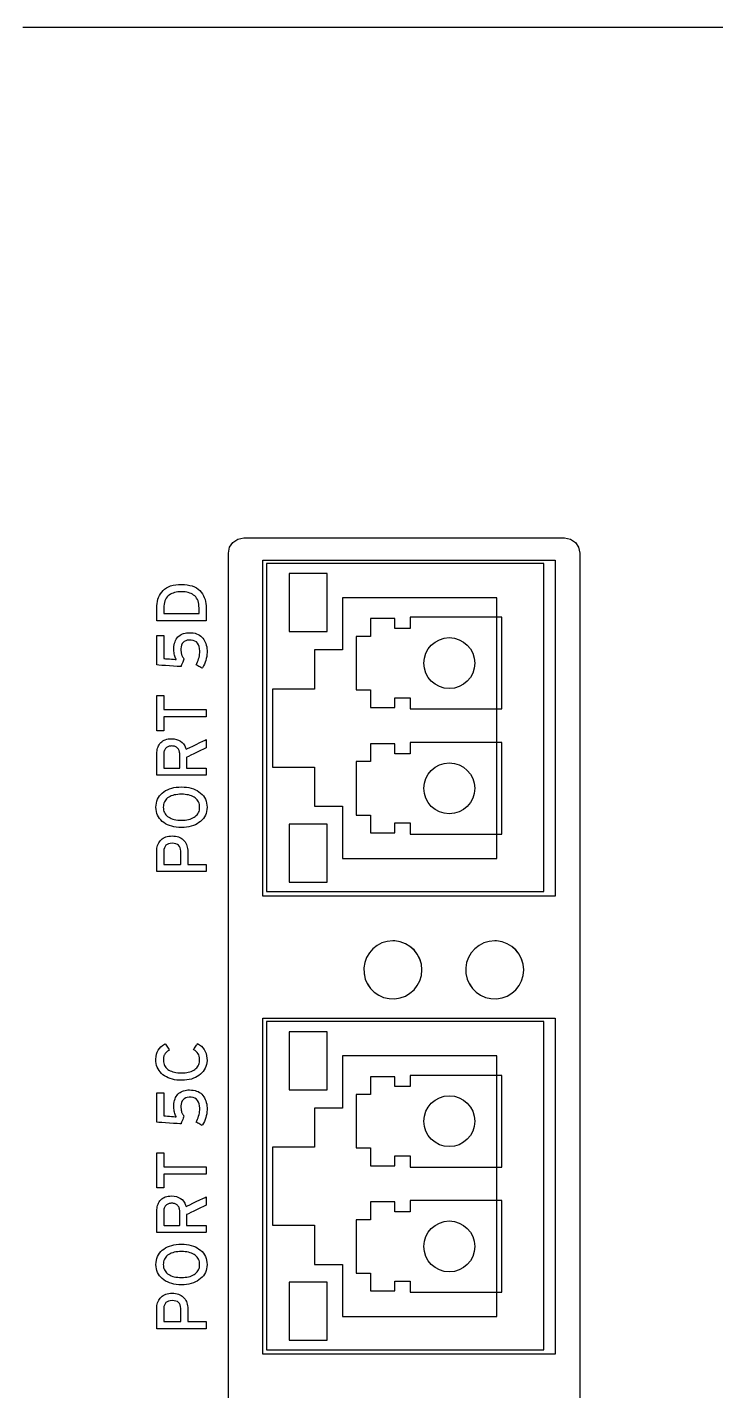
# Model space of a CAD drawing. Extents: x 1 to 47.7, y 0.2 to 35.
# Drawn here: x 33.13 to 34.481, y 16.831 to 19.51 of the extents above; entities that cross this region are included whole.
import ezdxf

# ---------------------------------------------------------------- set-up
doc = ezdxf.new("R2010")
doc.units = 0
doc.header["$MEASUREMENT"] = 0
for name, color, linetype in [('2_1__NONE__X', 7, 'CONTINUOUS'), ('2_5__PORTS_5C___5D__2__10-', 7, 'CONTINUOUS'), ('2_6__PORTS_5C___5D__2__100', 7, 'CONTINUOUS'), ('2_7__PORTS_5C___5D__1__10-', 7, 'CONTINUOUS'), ('7_0_____DWG', 7, 'CONTINUOUS')]:
    doc.layers.add(name, color=color, linetype=linetype)

msp = doc.modelspace()

# ---------------------------------------------------------------- linework, layer by layer
at = {"layer": '2_1__NONE__X'}
msp.add_lwpolyline([(33.5246, 16.6869), (33.5246, 17.0208), (33.5246, 17.1844), (33.5246, 17.3441), (33.5246, 17.4986), (33.5246, 17.6466), (33.5246, 17.7866), (33.5246, 17.9175), (33.5246, 17.9791), (33.5246, 18.0379), (33.5246, 18.0937), (33.5246, 18.1465), (33.5246, 18.196), (33.5246, 18.242), (33.5246, 18.2844), (33.5246, 18.323), (33.5246, 18.3578), (33.5246, 18.3884), (33.5246, 18.4147), (33.5246, 18.4367), (33.5246, 18.454), (33.5246, 18.4666), (33.5246, 18.4743), (33.5246, 18.4769), (33.527, 18.4885), (33.5334, 18.4981), (33.5429, 18.5045), (33.5546, 18.5069), (33.5546, 18.5069), (33.5564, 18.5069), (33.5617, 18.5069), (33.5702, 18.5069), (33.5817, 18.5069), (33.6128, 18.5069), (33.6531, 18.5069), (33.7007, 18.5069), (33.754, 18.5069), (33.8696, 18.5069), (33.9853, 18.5069), (34.0385, 18.5069), (34.0862, 18.5069), (34.1265, 18.5069), (34.1575, 18.5069), (34.169, 18.5069), (34.1775, 18.5069), (34.1828, 18.5069), (34.1846, 18.5069), (34.1963, 18.5045), (34.2058, 18.4981), (34.2122, 18.4885), (34.2146, 18.4769), (34.2146, 18.4743), (34.2146, 18.4666), (34.2146, 18.454), (34.2146, 18.4367), (34.2146, 18.4147), (34.2146, 18.3884), (34.2146, 18.3578), (34.2146, 18.323), (34.2146, 18.2844), (34.2146, 18.242), (34.2146, 18.196), (34.2146, 18.1465), (34.2146, 18.0937), (34.2146, 18.0379), (34.2146, 17.9791), (34.2146, 17.9175), (34.2146, 17.7866), (34.2146, 17.6466), (34.2146, 17.4986), (34.2146, 17.3441), (34.2146, 17.1844), (34.2146, 17.0208), (34.2146, 16.6869)], dxfattribs=at)
at = {"layer": '2_5__PORTS_5C___5D__2__10-'}
for points in [[(33.5921, 18.4634), (34.1662, 18.4634), (34.1662, 17.8033), (33.5921, 17.8033), (33.5921, 18.4634)], [(33.6441, 18.3229), (33.7184, 18.3229), (33.7184, 18.4369), (33.6441, 18.4369), (33.6441, 18.3229)], [(33.7487, 18.2868), (33.6936, 18.2868), (33.6936, 18.21), (33.6109, 18.21), (33.6109, 18.0565), (33.6936, 18.0565), (33.6936, 17.9797), (33.7487, 17.9797), (33.7487, 17.8774), (34.0518, 17.8774), (34.0518, 18.3892), (33.7487, 18.3892), (33.7487, 18.2868)], [(33.6441, 17.8306), (33.7184, 17.8306), (33.7184, 17.9446), (33.6441, 17.9446), (33.6441, 17.8306)], [(33.5921, 17.5634), (34.1662, 17.5634), (34.1662, 16.9033), (33.5921, 16.9033), (33.5921, 17.5634)], [(33.6441, 17.4229), (33.7184, 17.4229), (33.7184, 17.5369), (33.6441, 17.5369), (33.6441, 17.4229)], [(33.7487, 17.3869), (33.6936, 17.3869), (33.6936, 17.3101), (33.6109, 17.3101), (33.6109, 17.1565), (33.6936, 17.1565), (33.6936, 17.0798), (33.7487, 17.0798), (33.7487, 16.9774), (34.0518, 16.9774), (34.0518, 17.4892), (33.7487, 17.4892), (33.7487, 17.3869)], [(33.6441, 16.9306), (33.7184, 16.9306), (33.7184, 17.0446), (33.6441, 17.0446), (33.6441, 16.9306)]]:
    msp.add_lwpolyline(points, dxfattribs=at)
for points in [[(33.8475, 17.7153), (33.8364, 17.7143), (33.8261, 17.7112), (33.8167, 17.7063), (33.8084, 17.6998), (33.8014, 17.692), (33.796, 17.6829), (33.7923, 17.6729), (33.7906, 17.6621), (33.7909, 17.6509), (33.7933, 17.6403), (33.7976, 17.6306), (33.8036, 17.6219), (33.811, 17.6145), (33.8197, 17.6085), (33.8294, 17.6042), (33.84, 17.6018), (33.8512, 17.6014), (33.862, 17.6032), (33.8721, 17.6069), (33.8811, 17.6123), (33.889, 17.6193), (33.8955, 17.6275), (33.9003, 17.6369), (33.9034, 17.6473), (33.9045, 17.6583), (33.9034, 17.6693), (33.9003, 17.6797), (33.8955, 17.6891), (33.889, 17.6974), (33.8811, 17.7043), (33.8721, 17.7097), (33.862, 17.7134), (33.8512, 17.7152), (33.8475, 17.7153), (33.8475, 17.7153), (33.8475, 17.7153), (33.8475, 17.7153), (33.8475, 17.7153), (33.8475, 17.7153), (33.8475, 17.7153), (33.8475, 17.7153), (33.8475, 17.7153), (33.8475, 17.7153), (33.8475, 17.7153), (33.8475, 17.7153), (33.8475, 17.7153), (33.8475, 17.7153), (33.8475, 17.7153), (33.8475, 17.7153)], [(34.0475, 17.7153), (34.0364, 17.7143), (34.0261, 17.7112), (34.0167, 17.7063), (34.0084, 17.6998), (34.0015, 17.692), (33.996, 17.6829), (33.9923, 17.6729), (33.9906, 17.6621), (33.9909, 17.6509), (33.9934, 17.6403), (33.9977, 17.6306), (34.0036, 17.6219), (34.011, 17.6145), (34.0197, 17.6085), (34.0294, 17.6042), (34.04, 17.6018), (34.0512, 17.6014), (34.062, 17.6032), (34.0721, 17.6069), (34.0811, 17.6123), (34.089, 17.6193), (34.0954, 17.6275), (34.1003, 17.6369), (34.1034, 17.6473), (34.1044, 17.6583), (34.1034, 17.6693), (34.1003, 17.6797), (34.0954, 17.6891), (34.089, 17.6974), (34.0811, 17.7043), (34.0721, 17.7097), (34.062, 17.7134), (34.0512, 17.7152), (34.0475, 17.7153), (34.0475, 17.7153), (34.0475, 17.7153), (34.0475, 17.7153), (34.0475, 17.7153), (34.0475, 17.7153), (34.0475, 17.7153), (34.0475, 17.7153), (34.0475, 17.7153), (34.0475, 17.7153), (34.0475, 17.7153), (34.0475, 17.7153), (34.0475, 17.7153), (34.0475, 17.7153), (34.0475, 17.7153), (34.0475, 17.7153)]]:
    msp.add_lwpolyline(points, close=True, dxfattribs=at)
at = {"layer": '2_6__PORTS_5C___5D__2__100'}
for points in [[(33.5991, 18.4568), (33.5991, 17.812), (34.1438, 17.812), (34.1438, 18.4568), (33.5991, 18.4568)], [(33.8813, 18.329), (33.8513, 18.329), (33.8513, 18.3485), (33.8033, 18.3485), (33.8033, 18.3135), (33.7752, 18.3135), (33.7752, 18.2085), (33.8033, 18.2085), (33.8033, 18.1735), (33.8513, 18.1735), (33.8513, 18.193), (33.8813, 18.193), (33.8813, 18.1709), (34.0613, 18.1709), (34.0613, 18.351), (33.8813, 18.351), (33.8813, 18.329)], [(33.8813, 18.083), (33.8513, 18.083), (33.8513, 18.1024), (33.8033, 18.1024), (33.8033, 18.0675), (33.7752, 18.0675), (33.7752, 17.9624), (33.8033, 17.9624), (33.8033, 17.9275), (33.8513, 17.9275), (33.8513, 17.947), (33.8813, 17.947), (33.8813, 17.925), (34.0613, 17.925), (34.0613, 18.105), (33.8813, 18.105), (33.8813, 18.083)], [(33.5991, 17.5568), (33.5991, 16.912), (34.1438, 16.912), (34.1438, 17.5568), (33.5991, 17.5568)], [(33.8813, 17.429), (33.8513, 17.429), (33.8513, 17.4485), (33.8033, 17.4485), (33.8033, 17.4135), (33.7752, 17.4135), (33.7752, 17.3085), (33.8033, 17.3085), (33.8033, 17.2735), (33.8513, 17.2735), (33.8513, 17.293), (33.8813, 17.293), (33.8813, 17.271), (34.0613, 17.271), (34.0613, 17.451), (33.8813, 17.451), (33.8813, 17.429)], [(33.8813, 17.183), (33.8513, 17.183), (33.8513, 17.2025), (33.8033, 17.2025), (33.8033, 17.1675), (33.7752, 17.1675), (33.7752, 17.0625), (33.8033, 17.0625), (33.8033, 17.0275), (33.8513, 17.0275), (33.8513, 17.047), (33.8813, 17.047), (33.8813, 17.025), (34.0613, 17.025), (34.0613, 17.205), (33.8813, 17.205), (33.8813, 17.183)]]:
    msp.add_lwpolyline(points, dxfattribs=at)
for points in [[(34.0083, 18.261), (34.0073, 18.2509), (34.0043, 18.2415), (33.9997, 18.233), (33.9936, 18.2256), (33.9862, 18.2195), (33.9777, 18.2149), (33.9684, 18.212), (33.9583, 18.211), (33.9482, 18.212), (33.9388, 18.2149), (33.9303, 18.2195), (33.9229, 18.2256), (33.9168, 18.233), (33.9122, 18.2415), (33.9093, 18.2509), (33.9083, 18.261), (33.9093, 18.271), (33.9122, 18.2804), (33.9168, 18.2889), (33.9229, 18.2963), (33.9303, 18.3024), (33.9388, 18.307), (33.9482, 18.31), (33.9583, 18.311), (33.9684, 18.31), (33.9777, 18.307), (33.9862, 18.3024), (33.9936, 18.2963), (33.9997, 18.2889), (34.0043, 18.2804), (34.0073, 18.271)], [(34.0083, 18.015), (34.0073, 18.0049), (34.0043, 17.9955), (33.9997, 17.987), (33.9936, 17.9796), (33.9862, 17.9735), (33.9777, 17.9689), (33.9684, 17.966), (33.9583, 17.965), (33.9482, 17.966), (33.9388, 17.9689), (33.9303, 17.9735), (33.9229, 17.9796), (33.9168, 17.987), (33.9122, 17.9955), (33.9093, 18.0049), (33.9083, 18.015), (33.9093, 18.025), (33.9122, 18.0344), (33.9168, 18.0429), (33.9229, 18.0503), (33.9303, 18.0564), (33.9388, 18.061), (33.9482, 18.0639), (33.9583, 18.065), (33.9684, 18.0639), (33.9777, 18.061), (33.9862, 18.0564), (33.9936, 18.0503), (33.9997, 18.0429), (34.0043, 18.0344), (34.0073, 18.025)], [(33.8475, 17.7153), (33.8364, 17.7142), (33.8261, 17.7112), (33.8167, 17.7063), (33.8084, 17.6998), (33.8014, 17.692), (33.796, 17.6829), (33.7923, 17.6729), (33.7906, 17.662), (33.7909, 17.6508), (33.7933, 17.6403), (33.7976, 17.6305), (33.8036, 17.6219), (33.811, 17.6144), (33.8197, 17.6085), (33.8294, 17.6042), (33.84, 17.6018), (33.8512, 17.6014), (33.862, 17.6032), (33.8721, 17.6069), (33.8811, 17.6123), (33.889, 17.6192), (33.8955, 17.6275), (33.9003, 17.6369), (33.9034, 17.6472), (33.9045, 17.6583), (33.9034, 17.6693), (33.9003, 17.6796), (33.8955, 17.6891), (33.889, 17.6973), (33.8811, 17.7043), (33.8721, 17.7097), (33.862, 17.7134), (33.8512, 17.7152), (33.8475, 17.7153), (33.8475, 17.7153), (33.8475, 17.7153), (33.8475, 17.7153), (33.8475, 17.7153), (33.8475, 17.7153), (33.8475, 17.7153), (33.8475, 17.7153), (33.8475, 17.7153), (33.8475, 17.7153), (33.8475, 17.7153), (33.8475, 17.7153), (33.8475, 17.7153), (33.8475, 17.7153), (33.8475, 17.7153), (33.8475, 17.7153)], [(34.0475, 17.7153), (34.0364, 17.7142), (34.0261, 17.7112), (34.0167, 17.7063), (34.0084, 17.6998), (34.0015, 17.692), (33.996, 17.6829), (33.9923, 17.6729), (33.9906, 17.662), (33.9909, 17.6508), (33.9934, 17.6403), (33.9977, 17.6305), (34.0036, 17.6219), (34.011, 17.6144), (34.0197, 17.6085), (34.0294, 17.6042), (34.04, 17.6018), (34.0512, 17.6014), (34.062, 17.6032), (34.0721, 17.6069), (34.0811, 17.6123), (34.089, 17.6192), (34.0954, 17.6275), (34.1003, 17.6369), (34.1034, 17.6472), (34.1044, 17.6583), (34.1034, 17.6693), (34.1003, 17.6796), (34.0954, 17.6891), (34.089, 17.6973), (34.0811, 17.7043), (34.0721, 17.7097), (34.062, 17.7134), (34.0512, 17.7152), (34.0475, 17.7153), (34.0475, 17.7153), (34.0475, 17.7153), (34.0475, 17.7153), (34.0475, 17.7153), (34.0475, 17.7153), (34.0475, 17.7153), (34.0475, 17.7153), (34.0475, 17.7153), (34.0475, 17.7153), (34.0475, 17.7153), (34.0475, 17.7153), (34.0475, 17.7153), (34.0475, 17.7153), (34.0475, 17.7153), (34.0475, 17.7153)], [(34.0083, 17.361), (34.0073, 17.3509), (34.0043, 17.3415), (33.9997, 17.333), (33.9936, 17.3256), (33.9862, 17.3195), (33.9777, 17.3149), (33.9684, 17.312), (33.9583, 17.311), (33.9482, 17.312), (33.9388, 17.3149), (33.9303, 17.3195), (33.9229, 17.3256), (33.9168, 17.333), (33.9122, 17.3415), (33.9093, 17.3509), (33.9083, 17.361), (33.9093, 17.371), (33.9122, 17.3804), (33.9168, 17.3889), (33.9229, 17.3963), (33.9303, 17.4024), (33.9388, 17.4071), (33.9482, 17.41), (33.9583, 17.411), (33.9684, 17.41), (33.9777, 17.4071), (33.9862, 17.4024), (33.9936, 17.3963), (33.9997, 17.3889), (34.0043, 17.3804), (34.0073, 17.371)], [(34.0083, 17.115), (34.0073, 17.1049), (34.0043, 17.0955), (33.9997, 17.087), (33.9936, 17.0796), (33.9862, 17.0735), (33.9777, 17.0689), (33.9684, 17.066), (33.9583, 17.065), (33.9482, 17.066), (33.9388, 17.0689), (33.9303, 17.0735), (33.9229, 17.0796), (33.9168, 17.087), (33.9122, 17.0955), (33.9093, 17.1049), (33.9083, 17.115), (33.9093, 17.1251), (33.9122, 17.1344), (33.9168, 17.1429), (33.9229, 17.1503), (33.9303, 17.1564), (33.9388, 17.161), (33.9482, 17.164), (33.9583, 17.165), (33.9684, 17.164), (33.9777, 17.161), (33.9862, 17.1564), (33.9936, 17.1503), (33.9997, 17.1429), (34.0043, 17.1344), (34.0073, 17.1251)]]:
    msp.add_lwpolyline(points, close=True, dxfattribs=at)
at = {"layer": '2_7__PORTS_5C___5D__1__10-'}
for points in [[(33.5921, 18.4634), (34.1662, 18.4634), (34.1662, 17.8033), (33.5921, 17.8033), (33.5921, 18.4634)], [(33.6441, 18.3229), (33.7184, 18.3229), (33.7184, 18.4369), (33.6441, 18.4369), (33.6441, 18.3229)], [(33.7487, 18.2868), (33.6936, 18.2868), (33.6936, 18.21), (33.6109, 18.21), (33.6109, 18.0565), (33.6936, 18.0565), (33.6936, 17.9797), (33.7487, 17.9797), (33.7487, 17.8774), (34.0518, 17.8774), (34.0518, 18.3892), (33.7487, 18.3892), (33.7487, 18.2868)], [(33.6441, 17.8306), (33.7184, 17.8306), (33.7184, 17.9446), (33.6441, 17.9446), (33.6441, 17.8306)], [(33.5991, 17.5568), (33.5991, 16.912), (34.1438, 16.912), (34.1438, 17.5568), (33.5991, 17.5568)], [(33.8813, 17.429), (33.8513, 17.429), (33.8513, 17.4485), (33.8033, 17.4485), (33.8033, 17.4135), (33.7752, 17.4135), (33.7752, 17.3085), (33.8033, 17.3085), (33.8033, 17.2735), (33.8513, 17.2735), (33.8513, 17.293), (33.8813, 17.293), (33.8813, 17.271), (34.0613, 17.271), (34.0613, 17.451), (33.8813, 17.451), (33.8813, 17.429)], [(33.8813, 17.183), (33.8513, 17.183), (33.8513, 17.2025), (33.8033, 17.2025), (33.8033, 17.1675), (33.7752, 17.1675), (33.7752, 17.0625), (33.8033, 17.0625), (33.8033, 17.0275), (33.8513, 17.0275), (33.8513, 17.047), (33.8813, 17.047), (33.8813, 17.025), (34.0613, 17.025), (34.0613, 17.205), (33.8813, 17.205), (33.8813, 17.183)]]:
    msp.add_lwpolyline(points, dxfattribs=at)
for points in [[(33.8475, 17.7153), (33.8364, 17.7143), (33.8261, 17.7112), (33.8167, 17.7063), (33.8084, 17.6998), (33.8014, 17.692), (33.796, 17.6829), (33.7923, 17.6729), (33.7906, 17.6621), (33.7909, 17.6509), (33.7933, 17.6403), (33.7976, 17.6306), (33.8036, 17.6219), (33.811, 17.6145), (33.8197, 17.6085), (33.8294, 17.6042), (33.84, 17.6018), (33.8512, 17.6014), (33.862, 17.6032), (33.8721, 17.6069), (33.8811, 17.6123), (33.889, 17.6193), (33.8955, 17.6275), (33.9003, 17.6369), (33.9034, 17.6473), (33.9045, 17.6583), (33.9034, 17.6693), (33.9003, 17.6797), (33.8955, 17.6891), (33.889, 17.6974), (33.8811, 17.7043), (33.8721, 17.7097), (33.862, 17.7134), (33.8512, 17.7152), (33.8475, 17.7153), (33.8475, 17.7153), (33.8475, 17.7153), (33.8475, 17.7153), (33.8475, 17.7153), (33.8475, 17.7153), (33.8475, 17.7153), (33.8475, 17.7153), (33.8475, 17.7153), (33.8475, 17.7153), (33.8475, 17.7153), (33.8475, 17.7153), (33.8475, 17.7153), (33.8475, 17.7153), (33.8475, 17.7153), (33.8475, 17.7153)], [(34.0475, 17.7153), (34.0364, 17.7143), (34.0261, 17.7112), (34.0167, 17.7063), (34.0084, 17.6998), (34.0015, 17.692), (33.996, 17.6829), (33.9923, 17.6729), (33.9906, 17.6621), (33.9909, 17.6509), (33.9934, 17.6403), (33.9977, 17.6306), (34.0036, 17.6219), (34.011, 17.6145), (34.0197, 17.6085), (34.0294, 17.6042), (34.04, 17.6018), (34.0512, 17.6014), (34.062, 17.6032), (34.0721, 17.6069), (34.0811, 17.6123), (34.089, 17.6193), (34.0954, 17.6275), (34.1003, 17.6369), (34.1034, 17.6473), (34.1044, 17.6583), (34.1034, 17.6693), (34.1003, 17.6797), (34.0954, 17.6891), (34.089, 17.6974), (34.0811, 17.7043), (34.0721, 17.7097), (34.062, 17.7134), (34.0512, 17.7152), (34.0475, 17.7153), (34.0475, 17.7153), (34.0475, 17.7153), (34.0475, 17.7153), (34.0475, 17.7153), (34.0475, 17.7153), (34.0475, 17.7153), (34.0475, 17.7153), (34.0475, 17.7153), (34.0475, 17.7153), (34.0475, 17.7153), (34.0475, 17.7153), (34.0475, 17.7153), (34.0475, 17.7153), (34.0475, 17.7153), (34.0475, 17.7153)], [(34.0083, 17.361), (34.0073, 17.3509), (34.0043, 17.3415), (33.9997, 17.333), (33.9936, 17.3256), (33.9862, 17.3195), (33.9777, 17.3149), (33.9684, 17.312), (33.9583, 17.311), (33.9482, 17.312), (33.9388, 17.3149), (33.9303, 17.3195), (33.9229, 17.3256), (33.9168, 17.333), (33.9122, 17.3415), (33.9093, 17.3509), (33.9083, 17.361), (33.9093, 17.371), (33.9122, 17.3804), (33.9168, 17.3889), (33.9229, 17.3963), (33.9303, 17.4024), (33.9388, 17.4071), (33.9482, 17.41), (33.9583, 17.411), (33.9684, 17.41), (33.9777, 17.4071), (33.9862, 17.4024), (33.9936, 17.3963), (33.9997, 17.3889), (34.0043, 17.3804), (34.0073, 17.371)], [(34.0083, 17.115), (34.0073, 17.1049), (34.0043, 17.0955), (33.9997, 17.087), (33.9936, 17.0796), (33.9862, 17.0735), (33.9777, 17.0689), (33.9684, 17.066), (33.9583, 17.065), (33.9482, 17.066), (33.9388, 17.0689), (33.9303, 17.0735), (33.9229, 17.0796), (33.9168, 17.087), (33.9122, 17.0955), (33.9093, 17.1049), (33.9083, 17.115), (33.9093, 17.1251), (33.9122, 17.1344), (33.9168, 17.1429), (33.9229, 17.1503), (33.9303, 17.1564), (33.9388, 17.161), (33.9482, 17.164), (33.9583, 17.165), (33.9684, 17.164), (33.9777, 17.161), (33.9862, 17.1564), (33.9936, 17.1503), (33.9997, 17.1429), (34.0043, 17.1344), (34.0073, 17.1251)]]:
    msp.add_lwpolyline(points, close=True, dxfattribs=at)
at = {"layer": '7_0_____DWG'}
for points in [[(33.1207, 19.5102), (33.1833, 19.5102), (33.2469, 19.5102), (33.3114, 19.5102), (33.3769, 19.5102), (33.4433, 19.5102), (33.5106, 19.5102), (33.5787, 19.5102), (33.6476, 19.5102), (33.7172, 19.5102), (33.7875, 19.5102), (33.8585, 19.5102), (33.9302, 19.5102), (34.0024, 19.5102), (34.0752, 19.5102), (34.2224, 19.5102), (34.3713, 19.5102), (34.5218, 19.5102)], [(33.3981, 18.1696), (33.4811, 18.1696), (33.4811, 18.1555), (33.3981, 18.1555), (33.3981, 18.1281), (33.3839, 18.1281), (33.3839, 18.1971), (33.3981, 18.1971), (33.3981, 18.1696)], [(33.3981, 17.2713), (33.4811, 17.2713), (33.4811, 17.2572), (33.3981, 17.2572), (33.3981, 17.2298), (33.3839, 17.2298), (33.3839, 17.2988), (33.3981, 17.2988), (33.3981, 17.2713)]]:
    msp.add_lwpolyline(points, dxfattribs=at)
for points in [[(33.4325, 18.4157), (33.4383, 18.4154), (33.4438, 18.4148), (33.4488, 18.4138), (33.4535, 18.4125), (33.4578, 18.4108), (33.4617, 18.4087), (33.4652, 18.4062), (33.4683, 18.4034), (33.4711, 18.4003), (33.4734, 18.397), (33.4755, 18.3935), (33.4772, 18.3899), (33.4787, 18.386), (33.4797, 18.3821), (33.4805, 18.3779), (33.4809, 18.3736), (33.4811, 18.3698), (33.4811, 18.3685), (33.4811, 18.3657), (33.4811, 18.3618), (33.4811, 18.3573), (33.4811, 18.3528), (33.4811, 18.3488), (33.4811, 18.3458), (33.4811, 18.3442), (33.4791, 18.3441), (33.4706, 18.3441), (33.4573, 18.3441), (33.4411, 18.3441), (33.4239, 18.3441), (33.4076, 18.3441), (33.3943, 18.3441), (33.3859, 18.3441), (33.3839, 18.3442), (33.3839, 18.3458), (33.3839, 18.3488), (33.3839, 18.3528), (33.3839, 18.3573), (33.3839, 18.3618), (33.3839, 18.3657), (33.3839, 18.3685), (33.3839, 18.3698), (33.384, 18.3737), (33.3844, 18.3781), (33.3851, 18.3823), (33.3861, 18.3863), (33.3875, 18.3901), (33.3892, 18.3938), (33.3912, 18.3973), (33.3936, 18.4006), (33.3963, 18.4037), (33.3994, 18.4064), (33.403, 18.4088), (33.4069, 18.4109), (33.4112, 18.4125), (33.4159, 18.4139), (33.4211, 18.4148), (33.4266, 18.4154)], [(33.4325, 18.4013), (33.4288, 18.4012), (33.4254, 18.4009), (33.4221, 18.4004), (33.419, 18.3997), (33.4161, 18.3987), (33.4134, 18.3976), (33.4108, 18.3963), (33.4084, 18.3947), (33.4063, 18.393), (33.4043, 18.3909), (33.4026, 18.3886), (33.4012, 18.386), (33.4, 18.3831), (33.3991, 18.3801), (33.3985, 18.3767), (33.3981, 18.3731), (33.398, 18.3698), (33.398, 18.3692), (33.398, 18.3679), (33.398, 18.3662), (33.398, 18.3642), (33.398, 18.3621), (33.398, 18.3603), (33.398, 18.359), (33.398, 18.3583), (33.3994, 18.3582), (33.4054, 18.3582), (33.4148, 18.3582), (33.4264, 18.3582), (33.4386, 18.3582), (33.4501, 18.3582), (33.4596, 18.3582), (33.4656, 18.3582), (33.467, 18.3583), (33.467, 18.359), (33.467, 18.3603), (33.467, 18.3621), (33.467, 18.3642), (33.467, 18.3662), (33.467, 18.3679), (33.467, 18.3692), (33.467, 18.3698), (33.4668, 18.3731), (33.4664, 18.3767), (33.4658, 18.3801), (33.4649, 18.3831), (33.4637, 18.386), (33.4622, 18.3886), (33.4605, 18.3909), (33.4585, 18.393), (33.4563, 18.3947), (33.4539, 18.3963), (33.4514, 18.3976), (33.4487, 18.3987), (33.4458, 18.3997), (33.4427, 18.4004), (33.4395, 18.4009), (33.4361, 18.4012)], [(33.4481, 18.3208), (33.452, 18.3206), (33.4556, 18.3202), (33.459, 18.3195), (33.4622, 18.3186), (33.4652, 18.3174), (33.4679, 18.3159), (33.4704, 18.3142), (33.4726, 18.3122), (33.4746, 18.31), (33.4764, 18.3075), (33.4779, 18.3049), (33.4792, 18.3022), (33.4803, 18.2992), (33.4812, 18.2961), (33.4819, 18.2928), (33.4824, 18.2894), (33.4826, 18.2858), (33.4826, 18.2819), (33.4824, 18.2779), (33.4819, 18.274), (33.4811, 18.2701), (33.4802, 18.2664), (33.4789, 18.2627), (33.4774, 18.2591), (33.4757, 18.2555), (33.4737, 18.252), (33.4728, 18.251), (33.4719, 18.2515), (33.4704, 18.2524), (33.4685, 18.2534), (33.4664, 18.2546), (33.4644, 18.2557), (33.4627, 18.2567), (33.4615, 18.2574), (33.461, 18.2577), (33.4624, 18.2603), (33.4638, 18.2633), (33.4651, 18.2662), (33.4661, 18.2692), (33.467, 18.2722), (33.4676, 18.2752), (33.4681, 18.2783), (33.4684, 18.2813), (33.4685, 18.2846), (33.4681, 18.2894), (33.4673, 18.2935), (33.4659, 18.2971), (33.464, 18.3001), (33.4617, 18.3025), (33.4588, 18.3043), (33.4555, 18.3056), (33.4516, 18.3063), (33.4474, 18.3064), (33.4439, 18.3059), (33.4407, 18.3049), (33.438, 18.3035), (33.4358, 18.3016), (33.434, 18.2992), (33.4327, 18.2963), (33.4318, 18.293), (33.4314, 18.2892), (33.4314, 18.2866), (33.4314, 18.2853), (33.4315, 18.2841), (33.4316, 18.2828), (33.4318, 18.2817), (33.4319, 18.2805), (33.4322, 18.2794), (33.4325, 18.2783), (33.4328, 18.2773), (33.4332, 18.2763), (33.4336, 18.2754), (33.434, 18.2744), (33.4345, 18.2735), (33.4351, 18.2726), (33.4356, 18.2717), (33.4362, 18.2708), (33.4368, 18.27), (33.4375, 18.2691), (33.4373, 18.2686), (33.4367, 18.2671), (33.4358, 18.265), (33.4348, 18.2626), (33.4338, 18.26), (33.4328, 18.2576), (33.432, 18.2557), (33.4315, 18.2544), (33.4313, 18.2541), (33.4289, 18.2543), (33.4238, 18.2546), (33.4169, 18.2551), (33.409, 18.2556), (33.4009, 18.2561), (33.3936, 18.2566), (33.3878, 18.257), (33.3844, 18.2573), (33.3839, 18.2577), (33.3839, 18.2615), (33.3839, 18.2683), (33.3839, 18.277), (33.3839, 18.2868), (33.3839, 18.2965), (33.3839, 18.3051), (33.3839, 18.3116), (33.3839, 18.3149), (33.3841, 18.3152), (33.3852, 18.3152), (33.3869, 18.3152), (33.3891, 18.3152), (33.3915, 18.3152), (33.3937, 18.3152), (33.3957, 18.3152), (33.3971, 18.3152), (33.3977, 18.3152), (33.3977, 18.3139), (33.3977, 18.3098), (33.3977, 18.3037), (33.3977, 18.2964), (33.3977, 18.2887), (33.3977, 18.2814), (33.3977, 18.2753), (33.3977, 18.2712), (33.3977, 18.2699), (33.3988, 18.2698), (33.4013, 18.2696), (33.4048, 18.2694), (33.4089, 18.2691), (33.4131, 18.2688), (33.417, 18.2685), (33.4201, 18.2682), (33.422, 18.2681), (33.422, 18.2687), (33.421, 18.2705), (33.4201, 18.2725), (33.4194, 18.2747), (33.4187, 18.2769), (33.4182, 18.2793), (33.4178, 18.2818), (33.4176, 18.2844), (33.4174, 18.2871), (33.4174, 18.2904), (33.4177, 18.2939), (33.4182, 18.2972), (33.4189, 18.3003), (33.4198, 18.3031), (33.4209, 18.3057), (33.4222, 18.3082), (33.4238, 18.3104), (33.4256, 18.3124), (33.4275, 18.3141), (33.4296, 18.3157), (33.4319, 18.3171), (33.4342, 18.3182), (33.4367, 18.3191), (33.4394, 18.3199), (33.4421, 18.3204), (33.445, 18.3207)], [(33.4129, 18.1124), (33.4181, 18.112), (33.4228, 18.1111), (33.4269, 18.1097), (33.4306, 18.1078), (33.4338, 18.1053), (33.4365, 18.1022), (33.4388, 18.0987), (33.4405, 18.0946), (33.4415, 18.0918), (33.444, 18.093), (33.4486, 18.0952), (33.4547, 18.0981), (33.4615, 18.1014), (33.4683, 18.1047), (33.4743, 18.1076), (33.4787, 18.1098), (33.4809, 18.1108), (33.4811, 18.1106), (33.4811, 18.1092), (33.4811, 18.107), (33.4811, 18.1044), (33.4811, 18.1016), (33.4811, 18.0989), (33.4811, 18.0966), (33.4811, 18.0951), (33.4811, 18.0946), (33.4794, 18.0938), (33.4754, 18.0919), (33.4698, 18.0892), (33.4634, 18.086), (33.4567, 18.0828), (33.4507, 18.0799), (33.4459, 18.0775), (33.4431, 18.0762), (33.4426, 18.0758), (33.4426, 18.0744), (33.4426, 18.0718), (33.4426, 18.0685), (33.4426, 18.0648), (33.4426, 18.0612), (33.4426, 18.0581), (33.4426, 18.0558), (33.4426, 18.0547), (33.4436, 18.0547), (33.447, 18.0547), (33.4522, 18.0547), (33.4585, 18.0547), (33.4652, 18.0547), (33.4715, 18.0547), (33.4767, 18.0547), (33.4801, 18.0547), (33.4811, 18.0547), (33.4811, 18.054), (33.4811, 18.0525), (33.4811, 18.0504), (33.4811, 18.0481), (33.4811, 18.0457), (33.4811, 18.0436), (33.4811, 18.0419), (33.4811, 18.041), (33.48, 18.0409), (33.4728, 18.0409), (33.4607, 18.0409), (33.4454, 18.0409), (33.4286, 18.0409), (33.4123, 18.0409), (33.3982, 18.0409), (33.3881, 18.0409), (33.3839, 18.0409), (33.3839, 18.0421), (33.3839, 18.046), (33.3839, 18.0518), (33.3839, 18.0586), (33.3839, 18.0657), (33.3839, 18.0724), (33.3839, 18.0779), (33.3839, 18.0813), (33.3839, 18.083), (33.384, 18.0858), (33.3844, 18.0886), (33.3849, 18.0912), (33.3856, 18.0938), (33.3865, 18.0962), (33.3875, 18.0985), (33.3888, 18.1007), (33.3902, 18.1028), (33.3919, 18.1048), (33.3938, 18.1065), (33.3959, 18.1081), (33.3982, 18.1094), (33.4007, 18.1104), (33.4034, 18.1113), (33.4064, 18.1119), (33.4096, 18.1123)], [(33.4134, 18.0982), (33.4116, 18.0981), (33.4099, 18.0979), (33.4083, 18.0976), (33.4068, 18.0971), (33.4055, 18.0966), (33.4042, 18.0959), (33.4031, 18.0951), (33.4021, 18.0943), (33.4011, 18.0932), (33.4003, 18.0921), (33.3995, 18.0909), (33.3989, 18.0897), (33.3984, 18.0883), (33.3981, 18.0868), (33.3978, 18.0853), (33.3976, 18.0836), (33.3976, 18.0821), (33.3976, 18.0808), (33.3976, 18.0777), (33.3976, 18.0735), (33.3976, 18.0688), (33.3976, 18.064), (33.3976, 18.0597), (33.3976, 18.0564), (33.3976, 18.0548), (33.3982, 18.0547), (33.4009, 18.0547), (33.4052, 18.0547), (33.4105, 18.0547), (33.416, 18.0547), (33.4213, 18.0547), (33.4256, 18.0547), (33.4283, 18.0547), (33.4289, 18.0548), (33.4289, 18.0564), (33.4289, 18.0597), (33.4289, 18.064), (33.4289, 18.0688), (33.4289, 18.0735), (33.4289, 18.0777), (33.4289, 18.0808), (33.4289, 18.0821), (33.4289, 18.0836), (33.4287, 18.0852), (33.4285, 18.0867), (33.4281, 18.0882), (33.4276, 18.0895), (33.427, 18.0908), (33.4264, 18.092), (33.4256, 18.0931), (33.4247, 18.0941), (33.4236, 18.0951), (33.4225, 18.0959), (33.4213, 18.0965), (33.4199, 18.0971), (33.4185, 18.0975), (33.4169, 18.0979), (33.4152, 18.0981)], [(33.4324, 18.0177), (33.4376, 18.0175), (33.4425, 18.017), (33.4472, 18.0163), (33.4516, 18.0152), (33.4558, 18.0139), (33.4597, 18.0123), (33.4634, 18.0104), (33.4668, 18.0082), (33.47, 18.0057), (33.4729, 18.003), (33.4754, 18), (33.4776, 17.9969), (33.4793, 17.9935), (33.4807, 17.9899), (33.4817, 17.986), (33.4824, 17.982), (33.4826, 17.9777), (33.4824, 17.9735), (33.4817, 17.9695), (33.4807, 17.9657), (33.4793, 17.9621), (33.4776, 17.9588), (33.4754, 17.9557), (33.4729, 17.9528), (33.47, 17.9501), (33.4668, 17.9476), (33.4634, 17.9454), (33.4597, 17.9434), (33.4558, 17.9418), (33.4516, 17.9404), (33.4472, 17.9393), (33.4425, 17.9386), (33.4376, 17.9381), (33.4324, 17.9379), (33.4273, 17.9381), (33.4223, 17.9386), (33.4176, 17.9393), (33.4132, 17.9404), (33.409, 17.9418), (33.405, 17.9434), (33.4013, 17.9454), (33.3979, 17.9476), (33.3947, 17.9501), (33.3918, 17.9528), (33.3894, 17.9557), (33.3873, 17.9588), (33.3855, 17.9621), (33.3842, 17.9657), (33.3832, 17.9695), (33.3826, 17.9735), (33.3823, 17.9777), (33.3826, 17.982), (33.3832, 17.986), (33.3842, 17.9899), (33.3855, 17.9935), (33.3873, 17.9969), (33.3894, 18), (33.3918, 18.003), (33.3947, 18.0057), (33.3979, 18.0082), (33.4013, 18.0104), (33.405, 18.0123), (33.409, 18.0139), (33.4132, 18.0152), (33.4176, 18.0163), (33.4223, 18.017), (33.4273, 18.0175)], [(33.4324, 18.0033), (33.4286, 18.0032), (33.425, 18.0029), (33.4216, 18.0025), (33.4184, 18.0019), (33.4153, 18.0011), (33.4125, 18.0001), (33.4099, 17.9989), (33.4074, 17.9976), (33.4052, 17.9961), (33.4033, 17.9944), (33.4016, 17.9925), (33.4002, 17.9905), (33.399, 17.9882), (33.3981, 17.9859), (33.3974, 17.9833), (33.397, 17.9806), (33.3968, 17.9777), (33.397, 17.9749), (33.3974, 17.9722), (33.3981, 17.9697), (33.399, 17.9674), (33.4002, 17.9652), (33.4016, 17.9632), (33.4033, 17.9613), (33.4052, 17.9596), (33.4074, 17.9581), (33.4099, 17.9567), (33.4125, 17.9556), (33.4153, 17.9546), (33.4184, 17.9537), (33.4216, 17.9531), (33.425, 17.9526), (33.4286, 17.9524), (33.4324, 17.9523), (33.4362, 17.9524), (33.4398, 17.9526), (33.4432, 17.9531), (33.4464, 17.9537), (33.4494, 17.9546), (33.4522, 17.9556), (33.4548, 17.9567), (33.4572, 17.9581), (33.4595, 17.9596), (33.4615, 17.9613), (33.4632, 17.9632), (33.4647, 17.9652), (33.4659, 17.9674), (33.4669, 17.9697), (33.4676, 17.9722), (33.468, 17.9749), (33.4681, 17.9777), (33.468, 17.9806), (33.4676, 17.9833), (33.4669, 17.9859), (33.4659, 17.9882), (33.4647, 17.9905), (33.4632, 17.9925), (33.4615, 17.9944), (33.4595, 17.9961), (33.4572, 17.9976), (33.4548, 17.9989), (33.4522, 18.0001), (33.4494, 18.0011), (33.4464, 18.0019), (33.4432, 18.0025), (33.4398, 18.0029), (33.4362, 18.0032)], [(33.4143, 17.9214), (33.4177, 17.9212), (33.4209, 17.9208), (33.4239, 17.9202), (33.4267, 17.9194), (33.4293, 17.9183), (33.4318, 17.917), (33.434, 17.9155), (33.436, 17.9137), (33.4378, 17.9117), (33.4395, 17.9096), (33.4409, 17.9073), (33.4421, 17.9049), (33.443, 17.9023), (33.4438, 17.8996), (33.4444, 17.8967), (33.4447, 17.8937), (33.4449, 17.8905), (33.4449, 17.8894), (33.4449, 17.8871), (33.4449, 17.8836), (33.4449, 17.8795), (33.4449, 17.8752), (33.4449, 17.8712), (33.4449, 17.868), (33.4449, 17.866), (33.445, 17.8655), (33.4472, 17.8655), (33.4515, 17.8655), (33.4571, 17.8655), (33.4633, 17.8655), (33.4695, 17.8655), (33.475, 17.8655), (33.4791, 17.8655), (33.481, 17.8655), (33.4811, 17.8652), (33.4811, 17.864), (33.4811, 17.8621), (33.4811, 17.8598), (33.4811, 17.8574), (33.4811, 17.8552), (33.4811, 17.8533), (33.4811, 17.852), (33.4809, 17.8517), (33.4757, 17.8517), (33.4648, 17.8517), (33.4501, 17.8517), (33.4334, 17.8517), (33.4166, 17.8517), (33.4016, 17.8517), (33.3902, 17.8517), (33.3843, 17.8517), (33.3839, 17.8524), (33.3839, 17.8556), (33.3839, 17.8608), (33.3839, 17.8672), (33.3839, 17.8741), (33.3839, 17.8807), (33.3839, 17.8862), (33.3839, 17.8899), (33.3839, 17.8915), (33.384, 17.8945), (33.3843, 17.8974), (33.3849, 17.9001), (33.3856, 17.9028), (33.3866, 17.9052), (33.3877, 17.9076), (33.389, 17.9098), (33.3906, 17.9119), (33.3924, 17.9138), (33.3944, 17.9156), (33.3966, 17.9171), (33.399, 17.9184), (33.4017, 17.9194), (33.4045, 17.9202), (33.4076, 17.9208), (33.4108, 17.9212)], [(33.4143, 17.907), (33.4105, 17.9067), (33.4072, 17.9059), (33.4044, 17.9046), (33.402, 17.903), (33.4002, 17.9008), (33.3988, 17.8982), (33.398, 17.8951), (33.3976, 17.8916), (33.3976, 17.8902), (33.3976, 17.8877), (33.3976, 17.884), (33.3976, 17.8796), (33.3976, 17.875), (33.3976, 17.8708), (33.3976, 17.8675), (33.3976, 17.8657), (33.3981, 17.8655), (33.4009, 17.8655), (33.4056, 17.8655), (33.4113, 17.8655), (33.4174, 17.8655), (33.4232, 17.8655), (33.4278, 17.8655), (33.4306, 17.8655), (33.4312, 17.8657), (33.4312, 17.8675), (33.4312, 17.8708), (33.4312, 17.875), (33.4312, 17.8796), (33.4312, 17.884), (33.4312, 17.8877), (33.4312, 17.8902), (33.4311, 17.8916), (33.4307, 17.8952), (33.4298, 17.8983), (33.4285, 17.901), (33.4266, 17.9032), (33.4243, 17.9048), (33.4214, 17.906), (33.4181, 17.9068)], [(33.464, 17.5136), (33.468, 17.511), (33.4715, 17.5082), (33.4745, 17.505), (33.477, 17.5016), (33.4791, 17.4978), (33.4807, 17.4938), (33.4818, 17.4894), (33.4824, 17.4848), (33.4826, 17.4801), (33.4822, 17.476), (33.4815, 17.4721), (33.4805, 17.4685), (33.4791, 17.465), (33.4773, 17.4618), (33.4752, 17.4588), (33.4727, 17.456), (33.4699, 17.4534), (33.4668, 17.451), (33.4634, 17.4488), (33.4599, 17.4469), (33.4561, 17.4453), (33.452, 17.4439), (33.4477, 17.4429), (33.4432, 17.4421), (33.4385, 17.4416), (33.4335, 17.4414), (33.4284, 17.4415), (33.4235, 17.4419), (33.4189, 17.4425), (33.4145, 17.4435), (33.4104, 17.4447), (33.4064, 17.4462), (33.4027, 17.448), (33.3993, 17.4501), (33.396, 17.4524), (33.3931, 17.4549), (33.3905, 17.4577), (33.3883, 17.4606), (33.3864, 17.4637), (33.3849, 17.4671), (33.3837, 17.4706), (33.3829, 17.4744), (33.3824, 17.4784), (33.3824, 17.4829), (33.3828, 17.4878), (33.3837, 17.4924), (33.385, 17.4966), (33.3869, 17.5004), (33.3892, 17.5039), (33.3919, 17.5071), (33.3951, 17.5099), (33.3988, 17.5123), (33.4006, 17.513), (33.4012, 17.5121), (33.4022, 17.5105), (33.4034, 17.5086), (33.4048, 17.5064), (33.4061, 17.5044), (33.4073, 17.5026), (33.4081, 17.5013), (33.4085, 17.5007), (33.4074, 17.5), (33.4061, 17.4992), (33.4049, 17.4983), (33.4038, 17.4974), (33.4028, 17.4965), (33.4019, 17.4956), (33.401, 17.4947), (33.4002, 17.4937), (33.3995, 17.4927), (33.3989, 17.4916), (33.3984, 17.4905), (33.398, 17.4892), (33.3976, 17.4879), (33.3973, 17.4866), (33.3971, 17.4852), (33.3969, 17.4837), (33.3969, 17.4821), (33.3969, 17.48), (33.3971, 17.4774), (33.3976, 17.4748), (33.3983, 17.4724), (33.3993, 17.4702), (33.4005, 17.4682), (33.402, 17.4663), (33.4036, 17.4645), (33.4056, 17.4629), (33.4078, 17.4615), (33.4102, 17.4602), (33.4128, 17.459), (33.4155, 17.4581), (33.4185, 17.4573), (33.4216, 17.4567), (33.425, 17.4562), (33.4285, 17.4559), (33.4322, 17.4558), (33.4359, 17.4559), (33.4394, 17.4562), (33.4427, 17.4566), (33.4458, 17.4572), (33.4488, 17.4579), (33.4516, 17.4589), (33.4541, 17.46), (33.4565, 17.4613), (33.4588, 17.4627), (33.4608, 17.4643), (33.4626, 17.466), (33.4642, 17.4679), (33.4655, 17.4699), (33.4665, 17.4721), (33.4673, 17.4745), (33.4678, 17.477), (33.4681, 17.4797), (33.4681, 17.4826), (33.4678, 17.4857), (33.4671, 17.4885), (33.4662, 17.4912), (33.4649, 17.4936), (33.4634, 17.4959), (33.4615, 17.4979), (33.4592, 17.4998), (33.4567, 17.5015), (33.4561, 17.5021), (33.4568, 17.5031), (33.4578, 17.5046), (33.4591, 17.5065), (33.4605, 17.5085), (33.4618, 17.5104), (33.463, 17.512), (33.4637, 17.5131)], [(33.4481, 17.4225), (33.452, 17.4223), (33.4556, 17.4219), (33.459, 17.4212), (33.4622, 17.4203), (33.4652, 17.4191), (33.4679, 17.4176), (33.4704, 17.4159), (33.4726, 17.4139), (33.4746, 17.4116), (33.4764, 17.4092), (33.4779, 17.4066), (33.4792, 17.4038), (33.4803, 17.4009), (33.4812, 17.3978), (33.4819, 17.3945), (33.4824, 17.3911), (33.4826, 17.3874), (33.4826, 17.3836), (33.4824, 17.3796), (33.4819, 17.3757), (33.4811, 17.3718), (33.4802, 17.3681), (33.4789, 17.3644), (33.4774, 17.3607), (33.4757, 17.3572), (33.4737, 17.3537), (33.4728, 17.3527), (33.4719, 17.3532), (33.4704, 17.3541), (33.4685, 17.3551), (33.4664, 17.3563), (33.4644, 17.3574), (33.4627, 17.3584), (33.4615, 17.3591), (33.461, 17.3594), (33.4624, 17.362), (33.4638, 17.3649), (33.4651, 17.3679), (33.4661, 17.3709), (33.467, 17.3739), (33.4676, 17.3769), (33.4681, 17.38), (33.4684, 17.383), (33.4685, 17.3863), (33.4681, 17.391), (33.4673, 17.3952), (33.4659, 17.3987), (33.464, 17.4017), (33.4617, 17.4041), (33.4588, 17.406), (33.4555, 17.4073), (33.4516, 17.408), (33.4474, 17.4081), (33.4439, 17.4076), (33.4407, 17.4066), (33.438, 17.4052), (33.4358, 17.4033), (33.434, 17.4009), (33.4327, 17.398), (33.4318, 17.3947), (33.4314, 17.3909), (33.4314, 17.3883), (33.4314, 17.387), (33.4315, 17.3857), (33.4316, 17.3845), (33.4318, 17.3833), (33.4319, 17.3822), (33.4322, 17.3811), (33.4325, 17.38), (33.4328, 17.379), (33.4332, 17.378), (33.4336, 17.377), (33.434, 17.3761), (33.4345, 17.3752), (33.4351, 17.3742), (33.4356, 17.3734), (33.4362, 17.3725), (33.4368, 17.3716), (33.4375, 17.3708), (33.4373, 17.3703), (33.4367, 17.3688), (33.4358, 17.3667), (33.4348, 17.3643), (33.4338, 17.3617), (33.4328, 17.3593), (33.432, 17.3574), (33.4315, 17.3561), (33.4313, 17.3558), (33.4289, 17.3559), (33.4238, 17.3563), (33.4169, 17.3567), (33.409, 17.3573), (33.4009, 17.3578), (33.3936, 17.3583), (33.3878, 17.3587), (33.3844, 17.3589), (33.3839, 17.3594), (33.3839, 17.3632), (33.3839, 17.3699), (33.3839, 17.3787), (33.3839, 17.3885), (33.3839, 17.3981), (33.3839, 17.4067), (33.3839, 17.4132), (33.3839, 17.4166), (33.3841, 17.4168), (33.3852, 17.4168), (33.3869, 17.4168), (33.3891, 17.4168), (33.3915, 17.4168), (33.3937, 17.4168), (33.3957, 17.4168), (33.3971, 17.4168), (33.3977, 17.4168), (33.3977, 17.4155), (33.3977, 17.4115), (33.3977, 17.4054), (33.3977, 17.3981), (33.3977, 17.3904), (33.3977, 17.3831), (33.3977, 17.377), (33.3977, 17.3729), (33.3977, 17.3716), (33.3988, 17.3715), (33.4013, 17.3713), (33.4048, 17.3711), (33.4089, 17.3708), (33.4131, 17.3704), (33.417, 17.3702), (33.4201, 17.3699), (33.422, 17.3698), (33.422, 17.3703), (33.421, 17.3722), (33.4201, 17.3742), (33.4194, 17.3763), (33.4187, 17.3786), (33.4182, 17.381), (33.4178, 17.3834), (33.4176, 17.3861), (33.4174, 17.3888), (33.4174, 17.3921), (33.4177, 17.3956), (33.4182, 17.3989), (33.4189, 17.4019), (33.4198, 17.4048), (33.4209, 17.4074), (33.4222, 17.4098), (33.4238, 17.412), (33.4256, 17.414), (33.4275, 17.4158), (33.4296, 17.4174), (33.4319, 17.4187), (33.4342, 17.4199), (33.4367, 17.4208), (33.4394, 17.4215), (33.4421, 17.4221), (33.445, 17.4224)], [(33.4129, 17.2141), (33.4181, 17.2137), (33.4228, 17.2128), (33.4269, 17.2114), (33.4306, 17.2094), (33.4338, 17.2069), (33.4365, 17.2039), (33.4388, 17.2003), (33.4405, 17.1962), (33.4415, 17.1934), (33.444, 17.1946), (33.4486, 17.1969), (33.4547, 17.1998), (33.4615, 17.2031), (33.4683, 17.2064), (33.4743, 17.2093), (33.4787, 17.2114), (33.4809, 17.2125), (33.4811, 17.2122), (33.4811, 17.2109), (33.4811, 17.2087), (33.4811, 17.2061), (33.4811, 17.2033), (33.4811, 17.2006), (33.4811, 17.1983), (33.4811, 17.1968), (33.4811, 17.1963), (33.4794, 17.1955), (33.4754, 17.1935), (33.4698, 17.1908), (33.4634, 17.1877), (33.4567, 17.1845), (33.4507, 17.1815), (33.4459, 17.1792), (33.4431, 17.1779), (33.4426, 17.1775), (33.4426, 17.176), (33.4426, 17.1735), (33.4426, 17.1702), (33.4426, 17.1665), (33.4426, 17.1629), (33.4426, 17.1598), (33.4426, 17.1575), (33.4426, 17.1564), (33.4436, 17.1564), (33.447, 17.1564), (33.4522, 17.1564), (33.4585, 17.1564), (33.4652, 17.1564), (33.4715, 17.1564), (33.4767, 17.1564), (33.4801, 17.1564), (33.4811, 17.1563), (33.4811, 17.1557), (33.4811, 17.1542), (33.4811, 17.1521), (33.4811, 17.1498), (33.4811, 17.1474), (33.4811, 17.1453), (33.4811, 17.1436), (33.4811, 17.1427), (33.48, 17.1425), (33.4728, 17.1425), (33.4607, 17.1425), (33.4454, 17.1425), (33.4286, 17.1425), (33.4123, 17.1425), (33.3982, 17.1425), (33.3881, 17.1425), (33.3839, 17.1425), (33.3839, 17.1438), (33.3839, 17.1477), (33.3839, 17.1534), (33.3839, 17.1603), (33.3839, 17.1674), (33.3839, 17.1741), (33.3839, 17.1795), (33.3839, 17.183), (33.3839, 17.1846), (33.384, 17.1875), (33.3844, 17.1903), (33.3849, 17.1929), (33.3856, 17.1955), (33.3865, 17.1979), (33.3875, 17.2002), (33.3888, 17.2024), (33.3902, 17.2045), (33.3919, 17.2065), (33.3938, 17.2082), (33.3959, 17.2097), (33.3982, 17.211), (33.4007, 17.2121), (33.4034, 17.2129), (33.4064, 17.2136), (33.4096, 17.2139)], [(33.4134, 17.1998), (33.4116, 17.1998), (33.4099, 17.1996), (33.4083, 17.1992), (33.4068, 17.1988), (33.4055, 17.1983), (33.4042, 17.1976), (33.4031, 17.1968), (33.4021, 17.1959), (33.4011, 17.1949), (33.4003, 17.1938), (33.3995, 17.1926), (33.3989, 17.1913), (33.3984, 17.19), (33.3981, 17.1885), (33.3978, 17.1869), (33.3976, 17.1853), (33.3976, 17.1838), (33.3976, 17.1824), (33.3976, 17.1794), (33.3976, 17.1752), (33.3976, 17.1704), (33.3976, 17.1656), (33.3976, 17.1613), (33.3976, 17.1581), (33.3976, 17.1565), (33.3982, 17.1564), (33.4009, 17.1564), (33.4052, 17.1564), (33.4105, 17.1564), (33.416, 17.1564), (33.4213, 17.1564), (33.4256, 17.1564), (33.4283, 17.1564), (33.4289, 17.1565), (33.4289, 17.1581), (33.4289, 17.1613), (33.4289, 17.1656), (33.4289, 17.1704), (33.4289, 17.1752), (33.4289, 17.1794), (33.4289, 17.1824), (33.4289, 17.1838), (33.4289, 17.1853), (33.4287, 17.1869), (33.4285, 17.1884), (33.4281, 17.1899), (33.4276, 17.1912), (33.427, 17.1925), (33.4264, 17.1937), (33.4256, 17.1948), (33.4247, 17.1958), (33.4236, 17.1967), (33.4225, 17.1975), (33.4213, 17.1982), (33.4199, 17.1988), (33.4185, 17.1992), (33.4169, 17.1995), (33.4152, 17.1998)], [(33.4324, 17.1193), (33.4376, 17.1192), (33.4425, 17.1187), (33.4472, 17.118), (33.4516, 17.1169), (33.4558, 17.1156), (33.4597, 17.114), (33.4634, 17.1121), (33.4668, 17.1099), (33.47, 17.1074), (33.4729, 17.1047), (33.4754, 17.1017), (33.4776, 17.0985), (33.4793, 17.0952), (33.4807, 17.0915), (33.4817, 17.0877), (33.4824, 17.0837), (33.4826, 17.0794), (33.4824, 17.0752), (33.4817, 17.0712), (33.4807, 17.0674), (33.4793, 17.0638), (33.4776, 17.0605), (33.4754, 17.0573), (33.4729, 17.0544), (33.47, 17.0518), (33.4668, 17.0493), (33.4634, 17.047), (33.4597, 17.0451), (33.4558, 17.0434), (33.4516, 17.0421), (33.4472, 17.041), (33.4425, 17.0402), (33.4376, 17.0398), (33.4324, 17.0396), (33.4273, 17.0398), (33.4223, 17.0402), (33.4176, 17.041), (33.4132, 17.0421), (33.409, 17.0434), (33.405, 17.0451), (33.4013, 17.047), (33.3979, 17.0493), (33.3947, 17.0518), (33.3918, 17.0544), (33.3894, 17.0573), (33.3873, 17.0605), (33.3855, 17.0638), (33.3842, 17.0674), (33.3832, 17.0712), (33.3826, 17.0752), (33.3823, 17.0794), (33.3826, 17.0837), (33.3832, 17.0877), (33.3842, 17.0915), (33.3855, 17.0952), (33.3873, 17.0985), (33.3894, 17.1017), (33.3918, 17.1047), (33.3947, 17.1074), (33.3979, 17.1099), (33.4013, 17.1121), (33.405, 17.114), (33.409, 17.1156), (33.4132, 17.1169), (33.4176, 17.118), (33.4223, 17.1187), (33.4273, 17.1192)], [(33.4324, 17.105), (33.4286, 17.1049), (33.425, 17.1046), (33.4216, 17.1042), (33.4184, 17.1035), (33.4153, 17.1027), (33.4125, 17.1018), (33.4099, 17.1006), (33.4074, 17.0993), (33.4052, 17.0977), (33.4033, 17.096), (33.4016, 17.0942), (33.4002, 17.0921), (33.399, 17.0899), (33.3981, 17.0875), (33.3974, 17.085), (33.397, 17.0823), (33.3968, 17.0794), (33.397, 17.0766), (33.3974, 17.0739), (33.3981, 17.0714), (33.399, 17.0691), (33.4002, 17.0669), (33.4016, 17.0649), (33.4033, 17.063), (33.4052, 17.0613), (33.4074, 17.0598), (33.4099, 17.0584), (33.4125, 17.0572), (33.4153, 17.0562), (33.4184, 17.0554), (33.4216, 17.0548), (33.425, 17.0543), (33.4286, 17.0541), (33.4324, 17.054), (33.4362, 17.0541), (33.4398, 17.0543), (33.4432, 17.0548), (33.4464, 17.0554), (33.4494, 17.0562), (33.4522, 17.0572), (33.4548, 17.0584), (33.4572, 17.0598), (33.4595, 17.0613), (33.4615, 17.063), (33.4632, 17.0649), (33.4647, 17.0669), (33.4659, 17.0691), (33.4669, 17.0714), (33.4676, 17.0739), (33.468, 17.0766), (33.4681, 17.0794), (33.468, 17.0823), (33.4676, 17.085), (33.4669, 17.0875), (33.4659, 17.0899), (33.4647, 17.0921), (33.4632, 17.0942), (33.4615, 17.096), (33.4595, 17.0977), (33.4572, 17.0993), (33.4548, 17.1006), (33.4522, 17.1018), (33.4494, 17.1027), (33.4464, 17.1035), (33.4432, 17.1042), (33.4398, 17.1046), (33.4362, 17.1049)], [(33.4143, 17.023), (33.4177, 17.0229), (33.4209, 17.0225), (33.4239, 17.0219), (33.4267, 17.0211), (33.4293, 17.02), (33.4318, 17.0187), (33.434, 17.0172), (33.436, 17.0154), (33.4378, 17.0134), (33.4395, 17.0113), (33.4409, 17.009), (33.4421, 17.0066), (33.443, 17.004), (33.4438, 17.0013), (33.4444, 16.9984), (33.4447, 16.9954), (33.4449, 16.9922), (33.4449, 16.9911), (33.4449, 16.9888), (33.4449, 16.9853), (33.4449, 16.9812), (33.4449, 16.9769), (33.4449, 16.9729), (33.4449, 16.9697), (33.4449, 16.9676), (33.445, 16.9672), (33.4472, 16.9672), (33.4515, 16.9672), (33.4571, 16.9672), (33.4633, 16.9672), (33.4695, 16.9672), (33.475, 16.9672), (33.4791, 16.9672), (33.481, 16.9672), (33.4811, 16.9669), (33.4811, 16.9657), (33.4811, 16.9638), (33.4811, 16.9615), (33.4811, 16.9591), (33.4811, 16.9568), (33.4811, 16.9549), (33.4811, 16.9537), (33.4809, 16.9534), (33.4757, 16.9534), (33.4648, 16.9534), (33.4501, 16.9534), (33.4334, 16.9534), (33.4166, 16.9534), (33.4016, 16.9534), (33.3902, 16.9534), (33.3843, 16.9534), (33.3839, 16.9541), (33.3839, 16.9573), (33.3839, 16.9625), (33.3839, 16.9689), (33.3839, 16.9758), (33.3839, 16.9823), (33.3839, 16.9879), (33.3839, 16.9916), (33.3839, 16.9931), (33.384, 16.9962), (33.3843, 16.9991), (33.3849, 17.0018), (33.3856, 17.0044), (33.3866, 17.0069), (33.3877, 17.0093), (33.389, 17.0115), (33.3906, 17.0136), (33.3924, 17.0155), (33.3944, 17.0172), (33.3966, 17.0188), (33.399, 17.02), (33.4017, 17.0211), (33.4045, 17.0219), (33.4076, 17.0225), (33.4108, 17.0229)], [(33.4143, 17.0087), (33.4105, 17.0083), (33.4072, 17.0076), (33.4044, 17.0063), (33.402, 17.0046), (33.4002, 17.0025), (33.3988, 16.9999), (33.398, 16.9968), (33.3976, 16.9933), (33.3976, 16.9918), (33.3976, 16.9894), (33.3976, 16.9857), (33.3976, 16.9813), (33.3976, 16.9767), (33.3976, 16.9725), (33.3976, 16.9692), (33.3976, 16.9674), (33.3981, 16.9672), (33.4009, 16.9672), (33.4056, 16.9672), (33.4113, 16.9672), (33.4174, 16.9672), (33.4232, 16.9672), (33.4278, 16.9672), (33.4306, 16.9672), (33.4312, 16.9674), (33.4312, 16.9692), (33.4312, 16.9725), (33.4312, 16.9767), (33.4312, 16.9813), (33.4312, 16.9857), (33.4312, 16.9894), (33.4312, 16.9918), (33.4311, 16.9933), (33.4307, 16.9969), (33.4298, 17), (33.4285, 17.0027), (33.4266, 17.0048), (33.4243, 17.0065), (33.4214, 17.0077), (33.4181, 17.0084)]]:
    msp.add_lwpolyline(points, close=True, dxfattribs=at)

doc.saveas('drawing.dxf')
